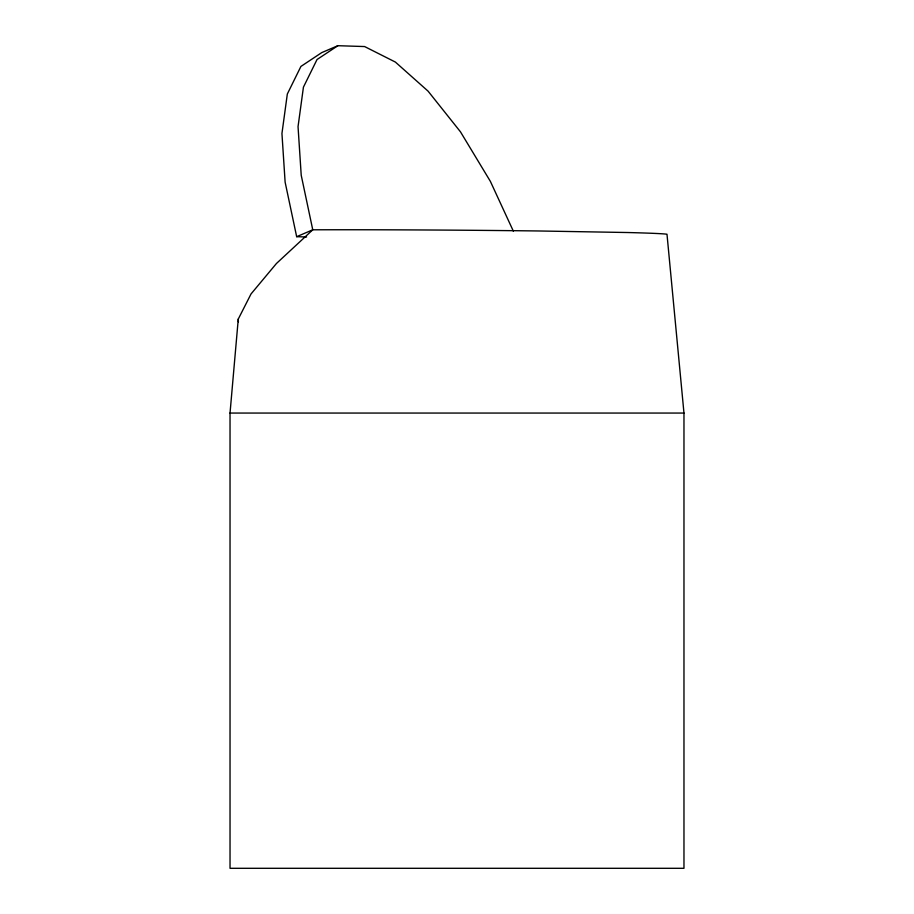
<?xml version="1.0" encoding="UTF-8"?>
<svg xmlns="http://www.w3.org/2000/svg" width="914" height="914" viewBox="0 0 914 914"><rect width="100%" height="100%" fill="white"/><g stroke="black" fill="none" stroke-linecap="round" stroke-linejoin="round"><path stroke-width="1.37" d="M230.031 413.059L238.268 319.066L251.03 293.954L276.439 263.506L312.759 229.802A230.488 3.085 0.4 0 1 539.054 230.979L628.135 232.533A219.474 2.936 0.4 0 1 666.991 234.235L683.969 413.059L683.969 868.3L230.031 868.3L230.031 413.059L683.969 413.059M337.894 45.7L317.021 59.536L303.437 87.138L298.044 126.612L301.22 175.271L312.759 229.802L296.662 236.68L285.122 182.149L281.946 133.49L287.327 94.016L300.923 66.425L321.797 52.578L337.894 45.7L364.617 46.557L395.374 62.061L428.072 91.149L460.473 131.833L490.372 181.36L513.382 231.219M296.662 236.68L306.59 237M238.268 319.066L238.383 321.842"/></g></svg>
